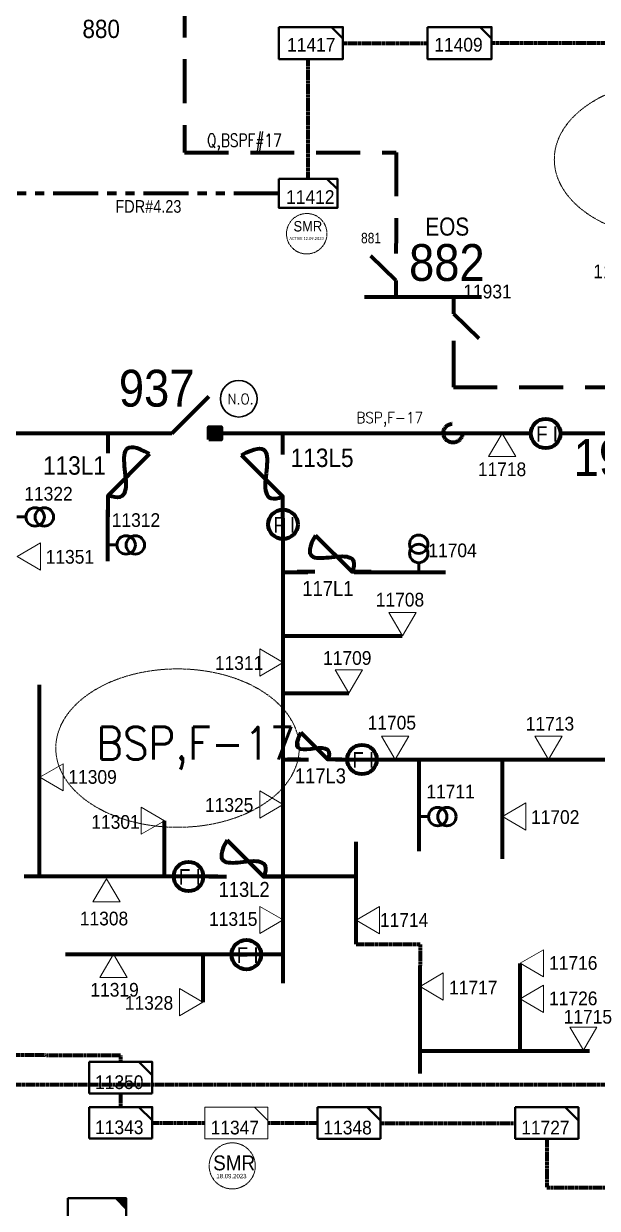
# Model space of a CAD drawing. Header units: metres. Extents: x 65984 to 144644, y -19036 to 23726.
# Drawn here: x 116141 to 116296.6, y 20291.7 to 20613.2 of the extents above; entities that cross this region are included whole.
import ezdxf
from ezdxf.enums import TextEntityAlignment as Align

# ---------------------------------------------------------------- set-up
doc = ezdxf.new("R2010")
doc.units = ezdxf.units.M
doc.header["$MEASUREMENT"] = 0
for name, pattern in [('( Phantom )', [2.5, 1.25, -0.25, 0.25, -0.25, 0.25, -0.25]), ('DGN Style 3', [0.013877, 0, -0.013877]), ('HIDDEN2', [2381.25, 1587.5, -793.75])]:
    doc.linetypes.add(name, pattern=pattern)
doc.layers.get('0').update_dxf_attribs({"color": 95, "lineweight": 40})
for name, color, linetype, lineweight in [('ABS', 7, 'Continuous', 40), ('ABS NUMBER', 112, 'Continuous', 30), ('d_eos', 111, 'Continuous', 40), ('d_eos no', 121, 'Continuous', 40), ('d_fco', 5, 'Continuous', 40), ('d_fco text', 95, 'Continuous', 40), ('d_oh branch', 94, 'Continuous', 40), ('d_switch', 95, 'Continuous', 40), ('d_tf', 1, 'Continuous', 40), ('d_tf no', 6, 'Continuous', 40), ('d_tf_200', 1, 'Continuous', 40), ('d_ug cable', 95, 'Continuous', 40), ('d_ug main line', 95, 'Continuous', 40), ('d_unit sub', 7, 'Continuous', 40), ('EARTH FAULT INDICATOR', 95, 'Continuous', 40), ('fedr no', 95, 'Continuous', 40), ('Level 37', 7, 'Continuous', 0), ('O H MAIN FEEDER', 4, 'Continuous', 100), ('SW N O', 114, 'Continuous', 30)]:
    doc.layers.add(name, color=color, linetype=linetype, lineweight=lineweight)
doc.styles.add('NASKHF', font='naskhf.shx', dxfattribs={"height": 8})
doc.styles.add('Style-Andalus', font='andlso.ttf')
doc.styles.add('Style-Arial', font='arial.ttf')
doc.styles.add('Style-ENGINEERING', font='ENGINEERING.shx')
doc.styles.add('Style-msdefault', font='msdefault.shx')
doc.styles.add('Style-STANDARD', font='STANDARD.shx')

# ---------------------------------------------------------------- blocks, each defined once
blk = doc.blocks.new('TFU_7')
at = {"layer": 'd_tf_200', "color": 36, "linetype": 'Continuous', "lineweight": 53}
blk.add_line((0, 10), (0, 0), dxfattribs=at)
for centre in [(0, 30), (0, 20)]:
    blk.add_circle(centre, 10, dxfattribs=at)
blk = doc.blocks.new('TFU_8')
at = {"layer": 'd_tf_200', "color": 9, "linetype": 'Continuous', "lineweight": 53}
blk.add_line((0, 10), (0, 0), dxfattribs=at)
at = {"layer": 'd_tf_200', "color": 9, "linetype": 'Continuous', "lineweight": 53, "extrusion": (0, 0, -1)}
for centre in [(0, 30), (0, 20)]:
    blk.add_circle(centre, 10, dxfattribs=at)
blk = doc.blocks.new('ABS2_1_1')
at = {"color": 0, "linetype": 'ByBlock', "lineweight": -2, "ltscale": 500}
for q in [(-29900, 43500), (0, 0)]:
    blk.add_line((0, 13600), q, dxfattribs=at)
at = {"color": 0, "linetype": 'ByBlock', "lineweight": -2, "ltscale": 500, "flags": 128}
for points in [[(5000, 43600), (-5000, 43600), (-5000, 53600), (5000, 53600)], [(3791, 49653), (3791, 49653), (3791, 49653)]]:
    blk.add_lwpolyline(points, close=True, dxfattribs=at)
at = {"color": 0, "linetype": 'ByBlock', "lineweight": -2, "ltscale": 500}
for points in [[(5000, 43600), (-5000, 43600), (5000, 53600), (-5000, 53600)], [(3791, 49653), (3791, 49653), (3791, 49653)]]:
    blk.add_solid(points, dxfattribs=at)
blk = doc.blocks.new('*U689')
at = {"layer": 'd_fco', "color": 9, "linetype": 'Continuous', "lineweight": 100}
blk.add_line((-4.6, 4.21), (-10.13, 4.21), dxfattribs=at)
at = {"layer": 'd_fco', "color": 9, "linetype": 'Continuous', "lineweight": 100, "extrusion": (0, 0, -1), "flags": 128}
blk.add_lwpolyline([(-13.02, 4.21), (-7.07, 4.21), (4.4, -7.26)], dxfattribs=at)
at = {"layer": 'd_fco', "color": 9, "linetype": 'Continuous', "lineweight": 100}
blk.add_open_spline([(-4.4, -7.26), (-13, 7.69), (11.58, -7.67), (7.07, 4.21)], degree=3, dxfattribs=at)
blk = doc.blocks.new('TF_8')
at = {"color": 0, "linetype": 'ByBlock', "lineweight": -2}
blk.add_line((6.3, 4.95), (9.9, 1.35), dxfattribs=at)
blk.add_3dface([(-10.1, 4.95), (9.9, 4.95), (9.9, -5.05), (-10.1, -5.05)], dxfattribs=at)
blk = doc.blocks.new('*U699')
at = {"layer": 'd_fco', "color": 36, "linetype": 'Continuous', "lineweight": 100}
blk.add_line((-4.6, 4.21), (-10.13, 4.21), dxfattribs=at)
at = {"layer": 'd_fco', "color": 36, "linetype": 'Continuous', "lineweight": 100, "flags": 128}
blk.add_lwpolyline([(13.02, 4.21), (7.07, 4.21), (-4.4, -7.26)], dxfattribs=at)
at = {"layer": 'd_fco', "color": 36, "linetype": 'Continuous', "lineweight": 100}
blk.add_open_spline([(-4.4, -7.26), (-13, 7.69), (11.58, -7.67), (7.07, 4.21)], degree=3, dxfattribs=at)
blk = doc.blocks.new('exist.us-1000kva')
at = {"color": 0, "linetype": 'ByBlock', "lineweight": -2, "flags": 128}
blk.add_lwpolyline([(39.99, 12.92), (32.8, 20), (40, 20)], close=True, dxfattribs=at)
at = {"color": 0, "linetype": 'ByBlock', "lineweight": -2, "extrusion": (0, 0, -1)}
blk.add_solid([(-39.99, 12.92), (-32.8, 20), (-40, 20)], dxfattribs=at)
at = {"color": 0, "linetype": 'ByBlock', "lineweight": -2, "xscale": 2, "yscale": 2}
blk.add_blockref('TF_8', (20.2, 10.1), dxfattribs=at)
blk = doc.blocks.new('*U906')
at = {"layer": 'EARTH FAULT INDICATOR', "color": 2, "linetype": 'Continuous', "lineweight": 100}
blk.add_circle((0.02, 0.13), 4, dxfattribs=at)
at = {"layer": 'EARTH FAULT INDICATOR', "color": 2, "lineweight": 140, "style": 'Style-Andalus', "width": 0.9}
blk.add_text('F I', height=4.234, dxfattribs=at).set_placement((-2.61, 2.11), align=Align.TOP_LEFT)
blk = doc.blocks.new('*U677')
at = {"layer": 'd_eos', "color": 7, "linetype": 'Continuous', "lineweight": 211, "ltscale": 0.625574}
for p, q in [((8.43, 12.09), (8.43, 14.91)), ((8.43, 4.64), (15.43, 11.44)), ((8.43, 0), (8.43, 4.64)), ((16.17, -0.01), (-16.15, 0)), ((-7.43, 0), (-7.43, -4.65)), ((-7.43, -4.65), (-14.43, -11.45)), ((-7.43, -12.1), (-7.43, -14.92))]:
    blk.add_line(p, q, dxfattribs=at)
blk = doc.blocks.new('*U892')
at = {"layer": 'SW N O', "color": 3}
blk.add_circle((0, 0), 16.8, dxfattribs=at)
at = {"layer": 'SW N O', "color": 3, "style": 'Style-STANDARD'}
blk.add_text('N.O.', height=9.6, dxfattribs=at).set_placement((1.7, -0.2), align=Align.MIDDLE_CENTER)
blk = doc.blocks.new('TRA1_30')
at = {"layer": 'd_tf', "color": 36, "linetype": 'Continuous', "lineweight": 0, "ltscale": 0.000372147, "flags": 128}
blk.add_lwpolyline([(10.06, -16.98), (0.06, 0.02), (-9.94, -16.98)], close=True, dxfattribs=at)
blk = doc.blocks.new('TRA1_29')
at = {"layer": 'd_tf', "color": 36, "linetype": 'Continuous', "lineweight": 0, "ltscale": 0.000372147, "xscale": 1.000046566207833, "yscale": 1.000046566207833, "zscale": 1.000046566207833, "rotation": 180}
blk.add_blockref('TRA1_30', (0, 0), dxfattribs=at)
blk = doc.blocks.new('TRA1_15')
at = {"layer": 'd_tf', "color": 36, "linetype": 'Continuous', "lineweight": 0, "ltscale": 0.000371982, "extrusion": (0, 0, -1), "flags": 128}
blk.add_lwpolyline([(-10, -17.02), (0, -0.02), (10, -17.02)], close=True, dxfattribs=at)
blk = doc.blocks.new('TRA1_14')
at = {"layer": 'd_tf', "color": 36, "linetype": 'Continuous', "lineweight": 0, "ltscale": 0.000371982, "xscale": 1.000046566207834, "yscale": 1.000046566207834, "zscale": 1.000046566207834, "rotation": 180}
blk.add_blockref('TRA1_15', (0, 0), dxfattribs=at)
blk = doc.blocks.new('*U2204')
at = {"layer": 'd_unit sub', "color": 234, "linetype": 'Continuous', "lineweight": 40, "flags": 128}
blk.add_lwpolyline([(8.54, 1.2), (8.54, 4.27), (5.47, 4.27)], close=True, dxfattribs=at)
at = {"layer": 'd_unit sub', "color": 234, "linetype": 'Continuous', "lineweight": 40, "xscale": 0.8535245333131422, "yscale": 0.8535245333131422, "zscale": 0.3910944340700495, "rotation": 359.9999999999999}
blk.add_blockref('TF_8', (0.09, 0.04), dxfattribs=at)
blk = doc.blocks.new('*U1555')
at = {"layer": 'd_unit sub', "color": 98, "linetype": 'Continuous', "lineweight": 40}
for p, q in [((-9.2, 4.59), (9.19, 4.59)), ((-9.2, -4.6), (-9.2, 4.59)), ((9.19, 0.71), (5.31, 4.59)), ((5.97, 4.59), (9.19, 4.59)), ((9.19, 4.59), (9.19, 1.38)), ((9.19, 4.59), (9.19, -4.6)), ((9.19, -4.6), (-9.2, -4.6))]:
    blk.add_line(p, q, dxfattribs=at)
at = {"layer": 'd_unit sub', "color": 98, "linetype": 'Continuous', "lineweight": 40, "flags": 128}
blk.add_lwpolyline([(9.19, 0.71), (9.19, 4.59), (5.31, 4.59)], close=True, dxfattribs=at)
blk = doc.blocks.new('*U2376')
at = {"layer": 'd_ug cable', "color": 2, "linetype": 'Continuous', "lineweight": 0}
for p, q in [((-9.2, 4.59), (9.19, 4.59)), ((-9.2, -4.6), (-9.2, 4.59)), ((9.19, 0.71), (5.31, 4.59)), ((5.97, 4.59), (9.19, 4.59)), ((9.19, 4.59), (9.19, 1.38)), ((9.19, 4.59), (9.19, -4.6)), ((9.19, -4.6), (-9.2, -4.6))]:
    blk.add_line(p, q, dxfattribs=at)
at = {"layer": 'd_ug cable', "color": 2, "linetype": 'Continuous', "lineweight": 0, "flags": 128}
blk.add_lwpolyline([(9.19, 0.71), (9.19, 4.59), (5.31, 4.59)], close=True, dxfattribs=at)
blk = doc.blocks.new('TRA1_1380')
at = {"layer": 'd_tf', "color": 7, "linetype": 'Continuous', "lineweight": 0, "ltscale": 0.000372147, "flags": 128}
blk.add_lwpolyline([(10, -16.98), (0, 0.02), (-10, -16.98)], close=True, dxfattribs=at)
blk = doc.blocks.new('TRA1_1379')
at = {"layer": 'd_tf', "color": 7, "linetype": 'Continuous', "lineweight": 0, "ltscale": 0.000372147, "xscale": 1.000046566207833, "yscale": 1.000046566207833, "zscale": 1.000046566207833, "rotation": 180}
blk.add_blockref('TRA1_1380', (0, 0), dxfattribs=at)

msp = doc.modelspace()

# ---------------------------------------------------------------- linework, layer by layer
at = {"layer": 'd_oh branch', "color": 9, "linetype": 'Continuous', "lineweight": 100}
msp.add_line((116163.74, 20467.3), (116163.74, 20481.22), dxfattribs=at)
at = {"layer": 'd_oh branch', "color": 36, "linetype": 'Continuous', "lineweight": 100}
for p, q in [((116211.3, 20352.73), (116211.3, 20479.04)), ((116211.3, 20464.35), (116218.02, 20464.35)), ((116230.58, 20464.35), (116255.43, 20464.35)), ((116211.3, 20447.09), (116243.67, 20447.09)), ((116145.21, 20381.74), (116145.21, 20433.76)), ((116211.26, 20431.53), (116229.14, 20431.53)), ((116211.3, 20413.51), (116218.2, 20413.51)), ((116225.52, 20413.51), (116383.97, 20413.51)), ((116248.27, 20388.57), (116248.27, 20413.51)), ((116270.85, 20386.48), (116270.85, 20413.51)), ((116179.13, 20381.74), (116179.13, 20396.88)), ((116231.17, 20363.39), (116231.17, 20391.18)), ((116193.6, 20381.74), (116141.07, 20381.74)), ((116231.17, 20381.74), (116206.52, 20381.74)), ((116211.27, 20360.52), (116152.32, 20360.52)), ((116189.52, 20360.46), (116189.52, 20347.63)), ((116248.48, 20328.21), (116248.48, 20357.51)), ((116275.66, 20334.35), (116275.66, 20358.14)), ((116294.48, 20334.35), (116248.48, 20334.35))]:
    msp.add_line(p, q, dxfattribs=at)
at = {"layer": 'd_ug cable', "color": 98, "linetype": 'DGN Style 3', "lineweight": 100}
for p, q in [((116190.05, 20314.8), (116175.83, 20314.8)), ((116220.66, 20314.8), (116207.18, 20314.8))]:
    msp.add_line(p, q, dxfattribs=at)
at = {"layer": 'd_ug cable', "color": 234, "linetype": 'DGN Style 3', "lineweight": 158, "flags": 128}
for points in [[(116227.56, 20607.95), (116250.54, 20607.95)], [(116218.13, 20571.15), (116218.13, 20603.61)]]:
    msp.add_lwpolyline(points, dxfattribs=at)
at = {"layer": 'd_ug cable', "color": 234, "linetype": 'DGN Style 3', "lineweight": 100, "flags": 128}
msp.add_lwpolyline([(116298.7, 20607.95), (116267.88, 20607.95)], dxfattribs=at)
at = {"layer": 'd_ug cable', "color": 7, "linetype": 'DGN Style 3', "lineweight": 100, "flags": 128}
msp.add_lwpolyline([(114510.55, 20244.15), (115302.41, 20244.15), (115302.41, 20325.3), (117309, 20325.3), (117309, 20421.26)], dxfattribs=at)
at = {"layer": 'd_ug cable', "color": 36, "linetype": 'DGN Style 3', "lineweight": 100, "flags": 128}
msp.add_lwpolyline([(116231.17, 20363.39), (116248.48, 20363.39), (116248.48, 20357.51)], dxfattribs=at)
at = {"layer": 'd_ug cable', "color": 98, "linetype": 'DGN Style 3', "lineweight": 100, "flags": 128}
for points in [[(116167.27, 20331.41), (116167.27, 20333.17), (116083.64, 20333.23)], [(116167.27, 20319.16), (116167.27, 20322.84)], [(116237.78, 20314.8), (116274.31, 20314.8)], [(116282.87, 20310.52), (116282.87, 20297.28), (116495.21, 20297.28), (116495.21, 20311.48)]]:
    msp.add_lwpolyline(points, dxfattribs=at)
at = {"layer": 'd_ug cable', "color": 1, "linetype": 'DGN Style 3', "lineweight": 13}
msp.add_circle((116217.74, 20556.21), 5.49, dxfattribs=at)
at = {"layer": 'd_ug cable', "color": 2, "linetype": 'DGN Style 3', "lineweight": 13}
msp.add_circle((116197.53, 20303.17), 6.26, dxfattribs=at)
at = {"layer": 'd_ug main line', "color": 36, "linetype": 'HIDDEN2', "lineweight": 70, "ltscale": 0.0075}
for points in [[(125386.09, 22374.01), (115436.35, 22374.01), (115436.35, 20892.06), (115702.37, 20892.06), (115702.37, 20746.44), (116184.6, 20746.44), (116184.6, 20578.3), (116242, 20578.3), (116242, 20553.61)], [(116257.54, 20524.37), (116257.54, 20514.52), (116382.39, 20514.52), (116382.39, 20344.11)]]:
    msp.add_lwpolyline(points, dxfattribs=at)
at = {"layer": 'd_ug main line', "color": 234, "linetype": '( Phantom )', "lineweight": 158, "ltscale": 9.8, "flags": 128}
msp.add_lwpolyline([(116210.19, 20567.09), (116123.7, 20567.09), (116123.45, 20296.85), (115366.5, 20301.17)], dxfattribs=at)
at = {"layer": 'd_ug main line', "color": 36, "linetype": 'HIDDEN2', "lineweight": 70, "ltscale": 0.0075}
msp.add_circle((116257.41, 20502.09), 2.58, dxfattribs=at)
at = {"layer": 'fedr no', "color": 82, "linetype": 'DGN Style 3', "lineweight": 13, "true_color": 0x1dc70e}
for centre in [(116317.93, 20576.39), (116182.68, 20416.58)]:
    msp.add_ellipse(centre, major_axis=(33.02, 0), ratio=0.651175, dxfattribs=at)
at = {"layer": 'O H MAIN FEEDER', "color": 9, "lineweight": 211, "ltscale": 0.488306}
for p, q in [((116178.42, 20502), (116027.22, 20501.99)), ((116263.09, 20502), (116257.06, 20502))]:
    msp.add_line(p, q, dxfattribs=at)
at = {"layer": 'O H MAIN FEEDER', "color": 36, "lineweight": 211, "ltscale": 0.488306}
for p, q in [((116278.58, 20502), (116192.88, 20502)), ((116291.61, 20502), (116286.58, 20502))]:
    msp.add_line(p, q, dxfattribs=at)

# ---------------------------------------------------------------- block references
at = {"layer": 'ABS', "color": 7, "linetype": 'Continuous', "lineweight": 211, "ltscale": 0.812883, "xscale": 0.0005446322480400587, "yscale": 0.0005446322480400587, "zscale": 0.000360672857092237, "rotation": 269.9999999999997}
msp.add_blockref('ABS2_1_1', (116291.61, 20502), dxfattribs=at)
at = {"layer": 'ABS', "color": 7, "linetype": 'Continuous', "lineweight": 211, "ltscale": 0.605836, "xscale": 0.0003365494292733169, "yscale": 0.0003365494292733169, "zscale": 0.000360672857092237, "rotation": 269.9999999999997}
msp.add_blockref('ABS2_1_1', (116176.52, 20502), dxfattribs=at)
at = {"layer": 'd_eos', "color": 7, "linetype": 'Continuous', "lineweight": 211, "ltscale": 0.625574, "extrusion": (0, 0, -1), "xscale": 0.98, "yscale": 0.98, "zscale": 0.98, "rotation": 180}
msp.add_blockref('*U677', (-116249.28, 20538.98), dxfattribs=at)
at = {"layer": 'd_fco', "color": 9, "linetype": 'Continuous', "lineweight": 100, "extrusion": (0, 0, -1), "xscale": 0.98, "yscale": 0.98, "zscale": 0.98, "rotation": 270.0000000006001}
msp.add_blockref('*U689', (-116167.95, 20492.11), dxfattribs=at)
at = {"layer": 'd_fco', "color": 36, "linetype": 'Continuous', "lineweight": 100, "xscale": 0.98, "yscale": 0.98, "zscale": 0.98, "rotation": 269.9999999988036}
msp.add_blockref('*U699', (116207.17, 20491.79), dxfattribs=at)
at = {"layer": 'd_fco', "color": 36, "linetype": 'Continuous', "lineweight": 100, "extrusion": (0, 0, -1), "rotation": 180.0000000006}
for p, xscale, yscale, zscale in [((-116223.94, 20468.03), 0.8652097848610077, 0.8652097848610077, 0.8652097848610077), ((-116218.96, 20416.18), 0.6354296684441082, 0.6354296684441082, 0.6354296684441082), ((-116199.97, 20385.32), 0.8652097848610077, 0.8652097848610077, 0.8652097848610077)]:
    msp.add_blockref('*U699', p, dxfattribs=dict(at, xscale=xscale, yscale=yscale, zscale=zscale))
at = {"layer": 'd_tf', "color": 36, "linetype": 'Continuous', "lineweight": 0, "ltscale": 0.000372147, "extrusion": (0, 0, -1), "xscale": 0.37, "yscale": 0.37, "zscale": 0.37}
for p, rotation in [((-116270.8, 20502.01), 180), ((-116243.67, 20447.1), 359.9999999999999), ((-116241.72, 20413.52), 359.9999999999999)]:
    msp.add_blockref('TRA1_29', p, dxfattribs=dict(at, rotation=rotation))
at = {"layer": 'd_tf', "color": 7, "linetype": 'Continuous', "lineweight": 0, "ltscale": 0.000372147, "xscale": 0.37, "yscale": 0.37, "zscale": 0.37, "rotation": 269.9999999999999}
msp.add_blockref('TRA1_1379', (116139.2, 20468.62), dxfattribs=at)
at = {"layer": 'd_tf', "color": 36, "linetype": 'Continuous', "lineweight": 0, "ltscale": 0.000372147, "xscale": 0.37, "yscale": 0.37, "zscale": 0.37}
for p, rotation in [((116211.3, 20439.84), 89.99999999999997), ((116229.17, 20431.53), 359.9999999999999), ((116283.33, 20413.51), 359.9999999999999), ((116211.3, 20401.31), 89.99999999999997), ((116270.86, 20397.98), 269.9999999999999), ((116163.42, 20381.13), 180), ((116211.3, 20369.95), 89.99999999999997), ((116231.18, 20369.85), 269.9999999999999), ((116275.67, 20358.14), 269.9999999999999), ((116165.27, 20360.63), 180), ((116248.49, 20351.87), 269.9999999999999), ((116275.67, 20348.53), 269.9999999999999), ((116292.81, 20334.59), 359.9999999999999)]:
    msp.add_blockref('TRA1_29', p, dxfattribs=dict(at, rotation=rotation))
at = {"layer": 'd_tf', "color": 36, "linetype": 'Continuous', "lineweight": 0, "ltscale": 0.000371982, "extrusion": (0, 0, -1), "xscale": 0.3699999999999999, "yscale": 0.3699999999999999, "zscale": 0.3699999999999999, "rotation": 89.99999999999997}
msp.add_blockref('TRA1_14', (-116145.35, 20408.65), dxfattribs=at)
at = {"layer": 'd_tf', "color": 36, "linetype": 'Continuous', "lineweight": 0, "ltscale": 0.000371982, "xscale": 0.3699999999999999, "yscale": 0.3699999999999999, "zscale": 0.3699999999999999, "rotation": 89.99999999999997}
for p in [(116179.14, 20396.88), (116189.52, 20347.63)]:
    msp.add_blockref('TRA1_14', p, dxfattribs=at)
at = {"layer": 'd_tf_200', "color": 9, "linetype": 'Continuous', "lineweight": 53, "xscale": 0.25, "yscale": 0.25, "zscale": 0.25, "rotation": 269.9999999999999}
msp.add_blockref('TFU_8', (116139.05, 20479.33), dxfattribs=at)
at = {"layer": 'd_tf_200', "color": 9, "linetype": 'Continuous', "lineweight": 53, "extrusion": (0, 0, -1), "xscale": 0.25, "yscale": 0.25, "zscale": 0.25, "rotation": 89.9999999999999}
msp.add_blockref('TFU_8', (-116163.74, 20471.73), dxfattribs=at)
at = {"layer": 'd_tf_200', "color": 36, "linetype": 'Continuous', "lineweight": 53, "xscale": 0.25, "yscale": 0.25, "zscale": 0.25}
for p, rotation in [((116248.12, 20464.42), 359.9999999999999), ((116248.27, 20397.98), 269.9999999999999)]:
    msp.add_blockref('TFU_7', p, dxfattribs=dict(at, rotation=rotation))
at = {"layer": 'd_ug cable', "color": 2, "linetype": 'Continuous', "lineweight": 0, "xscale": 0.9309999999999999, "yscale": 0.9309999999999999, "zscale": 0.9309999999999999}
msp.add_blockref('*U2376', (116198.62, 20314.8), dxfattribs=at)
at = {"layer": 'd_unit sub', "color": 234, "linetype": 'Continuous', "lineweight": 40, "xscale": 1.015907248084497, "yscale": 1.015907248084497, "zscale": 1.015907248084497}
for p in [(116218.88, 20607.95), (116259.2, 20607.95)]:
    msp.add_blockref('*U2204', p, dxfattribs=at)
at = {"layer": 'd_unit sub', "color": 2, "linetype": 'Continuous', "lineweight": 40, "xscale": 0.7946313405145355, "yscale": 0.7946313405145355, "zscale": 0.3973156702572678, "rotation": 359.9999999999999}
msp.add_blockref('TF_8', (116218.21, 20567.22), dxfattribs=at)
at = {"layer": 'd_unit sub', "color": 98, "linetype": 'Continuous', "lineweight": 40, "xscale": 0.9309999999999999, "yscale": 0.9309999999999999, "zscale": 0.9309999999999999}
for p in [(116167.27, 20327.13), (116167.27, 20314.88), (116229.22, 20314.8), (116282.88, 20314.8)]:
    msp.add_blockref('*U1555', p, dxfattribs=at)
at = {"layer": 'd_unit sub', "color": 194, "linetype": 'Continuous', "lineweight": 40, "xscale": 0.3973156702572678, "yscale": 0.3973156702572678, "zscale": 0.3973156702572678, "rotation": 359.9999999999999}
msp.add_blockref('exist.us-1000kva', (116152.9, 20286.43), dxfattribs=at)
at = {"layer": 'EARTH FAULT INDICATOR', "color": 2, "linetype": 'Continuous', "lineweight": 100}
for p in [(116282.56, 20501.86), (116211.28, 20477.18), (116232.71, 20413.37), (116185.64, 20381.61), (116201.35, 20360.39)]:
    msp.add_blockref('*U906', p, dxfattribs=at)
at = {"layer": 'SW N O', "color": 3, "xscale": 0.2950694635422144, "yscale": 0.2950694635422144, "zscale": 0.2950694635422144}
msp.add_blockref('*U892', (116199.3, 20511.41), dxfattribs=at)

# ---------------------------------------------------------------- texts
at = {"color": 7, "linetype": 'Continuous', "lineweight": 40, "style": 'Style-STANDARD', "width": 0.857143}
msp.add_text('Q,BSPF#17', height=3.5, dxfattribs=at).set_placement((116200.8, 20581.58), align=Align.MIDDLE_CENTER)
at = {"layer": 'ABS NUMBER', "color": 7, "lineweight": 140, "style": 'Style-Arial', "width": 0.88}
for s, p in [('937', (116166.77, 20519.28)), ('192', (116290.17, 20500.48))]:
    msp.add_text(s, height=10, dxfattribs=at).set_placement(p, align=Align.TOP_LEFT)
at = {"layer": 'd_eos no', "color": 7, "linetype": 'Continuous', "lineweight": 140, "style": 'Style-Arial', "width": 0.88}
for s, height, p in [('880', 4.959, (116156.89, 20614.3)), ('882', 10, (116245.5, 20553.4))]:
    msp.add_text(s, height=height, dxfattribs=at).set_placement(p, align=Align.TOP_LEFT)
at = {"layer": 'd_fco text', "color": 36, "linetype": 'Continuous', "lineweight": 80, "style": 'Style-msdefault', "width": 0.916667}
for s, height, p in [('113L5', 4.998, (116213.4, 20497.89)), ('117L1', 4.063, (116216.55, 20461.95)), ('117L3', 4.063, (116214.52, 20411.08)), ('113L2', 4.063, (116193.83, 20380.25))]:
    msp.add_text(s, height=height, dxfattribs=at).set_placement(p, align=Align.TOP_LEFT)
at = {"layer": 'd_fco text', "color": 9, "linetype": 'Continuous', "lineweight": 80, "style": 'Style-msdefault', "width": 0.916667}
msp.add_text('113L1', height=4.998, dxfattribs=at).set_placement((116146.2, 20495.8), align=Align.TOP_LEFT)
at = {"layer": 'd_switch', "color": 234, "linetype": 'Continuous', "lineweight": 30, "style": 'Style-msdefault', "width": 0.857143}
msp.add_text('FDR#4.23', height=3.43, dxfattribs=at).set_placement((116165.82, 20565.34), align=Align.TOP_LEFT)
at = {"layer": 'd_switch', "color": 2, "linetype": 'Continuous', "lineweight": 30, "style": 'Style-ENGINEERING', "width": 0.857143}
msp.add_text('881', height=2.835, dxfattribs=at).set_placement((116232.47, 20556.46), align=Align.TOP_LEFT)
at = {"layer": 'd_tf no', "color": 234, "linetype": 'Continuous', "lineweight": 40, "style": 'Style-msdefault', "width": 0.947368}
for s, p in [('11417', (116212.41, 20609.38)), ('11409', (116252.35, 20609.38)), ('11611', (116295.46, 20547.85))]:
    msp.add_text(s, height=3.724, dxfattribs=at).set_placement(p, align=Align.TOP_LEFT)
at = {"layer": 'd_tf no', "color": 2, "linetype": 'Continuous', "lineweight": 40, "style": 'Style-msdefault', "width": 0.947368}
msp.add_text('11412', height=3.724, dxfattribs=at).set_placement((116212.15, 20568.03), align=Align.TOP_LEFT)
at = {"layer": 'd_tf no', "color": 134, "linetype": 'Continuous', "lineweight": 40, "style": 'Style-msdefault', "width": 0.947368}
msp.add_text('11931', height=3.724, dxfattribs=at).set_placement((116260.22, 20538.66))
at = {"layer": 'd_tf no', "color": 36, "linetype": 'Continuous', "lineweight": 40, "style": 'Style-msdefault', "width": 0.947368}
for s, p in [('11718', (116264.17, 20490.41)), ('11705', (116234.27, 20421.62))]:
    msp.add_text(s, height=3.724, dxfattribs=at).set_placement(p)
at = {"layer": 'd_tf no', "color": 9, "linetype": 'Continuous', "lineweight": 40, "style": 'Style-msdefault', "width": 0.947368}
msp.add_text('11322', height=3.724, dxfattribs=at).set_placement((116141.12, 20487.48), align=Align.TOP_LEFT)
msp.add_text('11312', height=3.724, dxfattribs=at).set_placement((116177.97, 20480.34), align=Align.TOP_RIGHT)
at = {"layer": 'd_tf no', "color": 36, "linetype": 'Continuous', "lineweight": 40, "style": 'Style-msdefault', "width": 0.947368}
for s, p in [('11704', (116250.74, 20472.12)), ('11708', (116236.48, 20458.74)), ('11709', (116222.18, 20442.91)), ('11311', (116192.82, 20441.54)), ('11713', (116277.17, 20425.07)), ('11309', (116153.08, 20410.62)), ('11711', (116250.19, 20406.65)), ('11325', (116190.14, 20403)), ('11301', (116159.3, 20398.4)), ('11702', (116278.59, 20399.73)), ('11308', (116156.18, 20372.18)), ('11315', (116191.24, 20372.05)), ('11716', (116283.49, 20360.12)), ('11319', (116159.04, 20352.84)), ('11717', (116256.35, 20353.43)), ('11328', (116168.39, 20349.26)), ('11726', (116283.49, 20350.51)), ('11715', (116287.45, 20345.51))]:
    msp.add_text(s, height=3.724, dxfattribs=at).set_placement(p, align=Align.TOP_LEFT)
at = {"layer": 'd_tf no', "color": 7, "linetype": 'Continuous', "lineweight": 40, "style": 'Style-msdefault', "width": 0.947368}
msp.add_text('11351', height=3.724, dxfattribs=at).set_placement((116146.92, 20470.37), align=Align.TOP_LEFT)
at = {"layer": 'd_tf no', "color": 36, "linetype": 'Continuous', "lineweight": 40, "style": 'Style-msdefault', "width": 0.947368}
msp.add_text('11714', height=3.724, dxfattribs=at).set_placement((116250.72, 20371.78), align=Align.TOP_RIGHT)
at = {"layer": 'd_tf no', "color": 98, "linetype": 'Continuous', "lineweight": 40, "style": 'Style-msdefault', "width": 0.947368}
for s, p in [('11350', (116160.32, 20327.76)), ('11343', (116160.32, 20315.51)), ('11348', (116222.27, 20315.44)), ('11727', (116275.93, 20315.44))]:
    msp.add_text(s, height=3.724, dxfattribs=at).set_placement(p, align=Align.TOP_LEFT)
at = {"layer": 'd_tf no', "color": 1, "linetype": 'Continuous', "lineweight": 40, "style": 'Style-msdefault', "width": 0.945946}
msp.add_text('SMR', height=4.051, dxfattribs=at).set_placement((116192.35, 20306.02), align=Align.TOP_LEFT)
at = {"layer": 'd_tf no', "color": 2, "lineweight": 13, "insert": (116214.14, 20559.66), "char_height": 2.8393, "attachment_point": 1, "style": 'NASKHF'}
msp.add_mtext('\\Fmsdefault;\\H1x;\\W0.925;SMR\\P', dxfattribs=at)
at = {"layer": 'd_tf no', "color": 7, "lineweight": 13, "true_color": 0xffffff, "insert": (116213.05, 20555.31), "char_height": 0.7764, "attachment_point": 1, "style": 'NASKHF'}
msp.add_mtext('\\fCalibri|b0|i0|c178178|p39;ACTIVE 12.09.2023\\P\\P', dxfattribs=at)
at = {"layer": 'd_tf no', "color": 121, "linetype": 'Continuous', "lineweight": 40, "insert": (116193.22, 20301), "char_height": 1.1891, "attachment_point": 1, "style": 'NASKHF'}
msp.add_mtext('\\Fmsdefault;\\H1x;\\W0.945946;18.09.2023', dxfattribs=at)
at = {"layer": 'd_ug cable', "color": 2, "linetype": 'Continuous', "lineweight": 0, "style": 'Style-msdefault', "width": 0.947368}
msp.add_text('11347', height=3.724, dxfattribs=at).set_placement((116191.67, 20315.44), align=Align.TOP_LEFT)
at = {"layer": 'fedr no', "color": 6, "linetype": 'Continuous', "lineweight": 40, "attachment_point": 5, "style": 'Style-STANDARD'}
for insert, char_height in [((116240.26, 20505.82), 2.971), ((116187.6, 20416.55), 8.852)]:
    msp.add_mtext('BSP,F-17', dxfattribs=dict(at, insert=insert, char_height=char_height))
at = {"layer": 'Level 37', "color": 7, "linetype": 'Continuous', "lineweight": 100, "style": 'Style-msdefault', "width": 0.86}
msp.add_text('EOS', height=4.9, dxfattribs=at).set_placement((116249.91, 20560.6), align=Align.TOP_LEFT)

doc.saveas('drawing.dxf')
